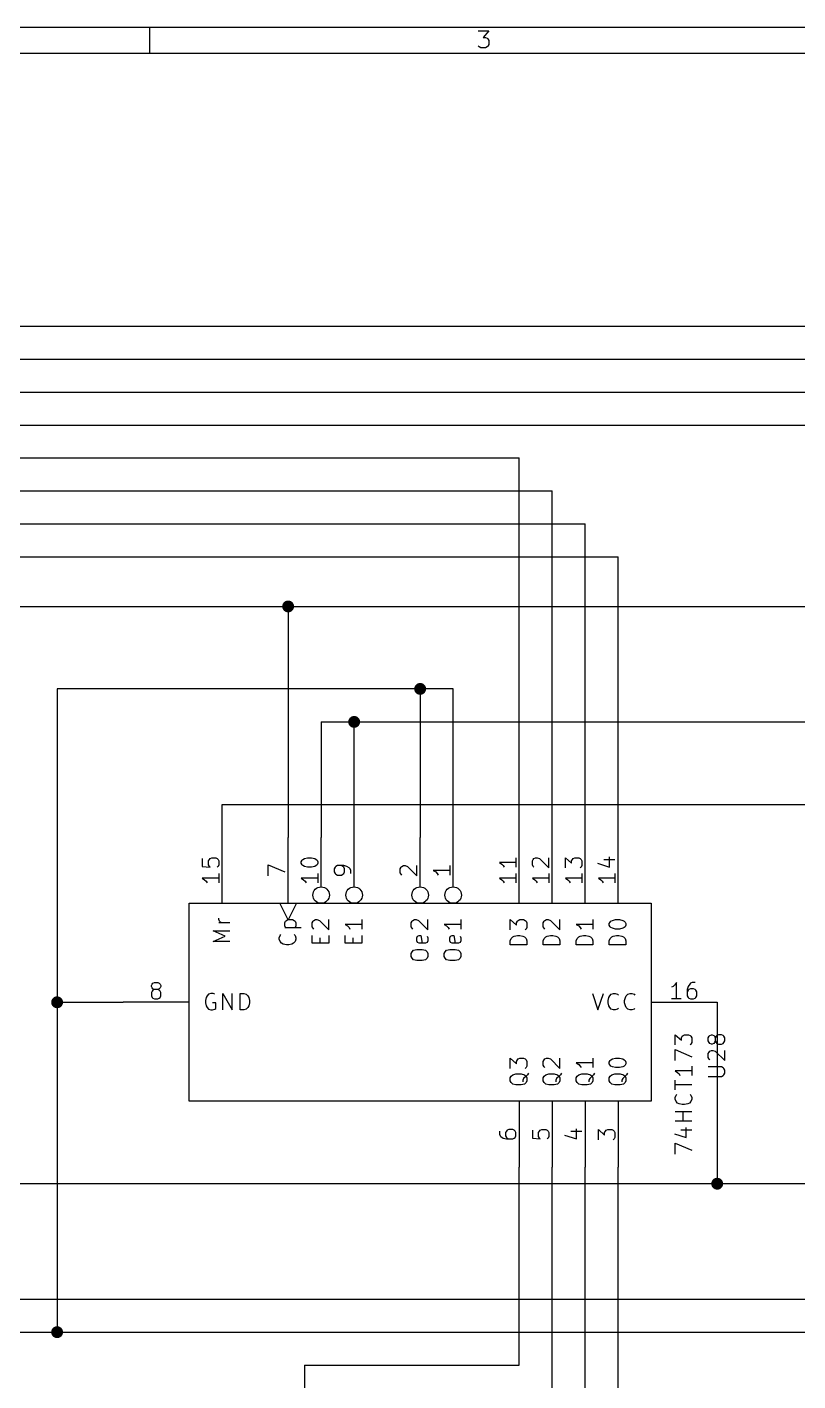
# Model space of a CAD drawing. Extents: x 0.4 to 11.3, y -7.9 to -0.4.
# Drawn here: x 3.959 to 6.295, y -4.498 to -0.394 of the extents above; entities that cross this region are included whole.
import ezdxf

# ---------------------------------------------------------------- set-up
doc = ezdxf.new("R2010")
doc.units = 0
doc.header["$MEASUREMENT"] = 0
for name, color, linetype in [('CYAN2', 4, 'CONTINUOUS'), ('GREEN3', 91, 'CONTINUOUS'), ('LYELLOW', 51, 'CONTINUOUS'), ('RED2', 1, 'CONTINUOUS'), ('RED3', 11, 'CONTINUOUS')]:
    doc.layers.add(name, color=color, linetype=linetype)

msp = doc.modelspace()

# ---------------------------------------------------------------- linework, layer by layer
at = {"layer": 'CYAN2', "linetype": 'CONTINUOUS'}
for p, q in [((4.5398, -3.0995), (4.5398, -3.0948)), ((4.5422, -3.1043), (4.5398, -3.0995)), ((4.5731, -3.109), (4.5398, -3.109)), ((4.5446, -3.1067), (4.5422, -3.1043)), ((4.5493, -3.109), (4.5446, -3.1067)), ((4.7398, -3.109), (4.7422, -3.1043)), ((4.7398, -3.1186), (4.7398, -3.109)), ((4.7422, -3.1233), (4.7398, -3.1186)), ((4.7422, -3.1043), (4.7446, -3.1019)), ((4.7446, -3.1019), (4.7493, -3.0995)), ((4.7493, -3.0995), (4.7636, -3.0995)), ((4.7636, -3.0995), (4.7684, -3.1019)), ((4.7684, -3.1019), (4.7708, -3.1043)), ((4.7708, -3.1043), (4.7731, -3.109)), ((4.7731, -3.1186), (4.7708, -3.1233)), ((4.7731, -3.109), (4.7731, -3.1186)), ((4.8231, -3.109), (4.8255, -3.1043)), ((4.8231, -3.1209), (4.8231, -3.109)), ((4.8255, -3.1043), (4.8279, -3.1019)), ((4.8279, -3.1019), (4.8327, -3.0995)), ((4.8327, -3.0995), (4.8374, -3.0995)), ((4.8374, -3.0995), (4.8446, -3.1019)), ((4.8446, -3.1019), (4.8731, -3.1305)), ((4.8731, -3.1305), (4.8731, -3.0995)), ((4.9731, -3.1138), (4.9231, -3.1138)), ((4.9231, -3.1138), (4.9303, -3.1186)), ((4.9303, -3.1186), (4.935, -3.1233)), ((4.9731, -3.0995), (4.9731, -3.1281)), ((5.1231, -3.109), (5.1255, -3.1043)), ((5.1231, -3.1209), (5.1231, -3.109)), ((5.1255, -3.1043), (5.1279, -3.1019)), ((5.1279, -3.1019), (5.1327, -3.0995)), ((5.1327, -3.0995), (5.1374, -3.0995)), ((5.1374, -3.0995), (5.1446, -3.1019)), ((5.1446, -3.1019), (5.1731, -3.1305)), ((5.1731, -3.1305), (5.1731, -3.0995)), ((5.2731, -3.1138), (5.2231, -3.1138)), ((5.2231, -3.1138), (5.2303, -3.1186)), ((5.2303, -3.1186), (5.235, -3.1233)), ((5.2731, -3.0995), (5.2731, -3.1281)), ((5.4231, -3.1305), (5.4231, -3.0995)), ((5.4231, -3.0995), (5.4422, -3.1162)), ((5.4422, -3.109), (5.4446, -3.1043)), ((5.4422, -3.1162), (5.4422, -3.109)), ((5.4446, -3.1043), (5.4469, -3.1019)), ((5.4469, -3.1019), (5.4517, -3.0995)), ((5.4517, -3.0995), (5.4636, -3.0995)), ((5.4636, -3.0995), (5.4684, -3.1019)), ((5.4684, -3.1019), (5.4708, -3.1043)), ((5.4708, -3.1043), (5.4731, -3.109)), ((5.4731, -3.109), (5.4731, -3.1233)), ((5.5231, -3.109), (5.5255, -3.1043)), ((5.5231, -3.1209), (5.5231, -3.109)), ((5.5255, -3.1043), (5.5279, -3.1019)), ((5.5279, -3.1019), (5.5327, -3.0995)), ((5.5327, -3.0995), (5.5374, -3.0995)), ((5.5374, -3.0995), (5.5446, -3.1019)), ((5.5446, -3.1019), (5.5731, -3.1305)), ((5.5731, -3.1305), (5.5731, -3.0995)), ((5.6731, -3.1138), (5.6231, -3.1138)), ((5.6231, -3.1138), (5.6303, -3.1186)), ((5.6303, -3.1186), (5.635, -3.1233)), ((5.6731, -3.0995), (5.6731, -3.1281)), ((5.7231, -3.1114), (5.7255, -3.1067)), ((5.7231, -3.1162), (5.7231, -3.1114)), ((5.7255, -3.1209), (5.7231, -3.1162)), ((5.7255, -3.1067), (5.7279, -3.1043)), ((5.7279, -3.1043), (5.7327, -3.1019)), ((5.7327, -3.1019), (5.7422, -3.0995)), ((5.7422, -3.0995), (5.7541, -3.0995)), ((5.7541, -3.0995), (5.7636, -3.1019)), ((5.7636, -3.1019), (5.7684, -3.1043)), ((5.7684, -3.1043), (5.7708, -3.1067)), ((5.7708, -3.1067), (5.7731, -3.1114)), ((5.7731, -3.1162), (5.7708, -3.1209)), ((5.7731, -3.1114), (5.7731, -3.1162)), ((4.5588, -3.1495), (4.5231, -3.1329)), ((4.5231, -3.1329), (4.5731, -3.1329)), ((4.5231, -3.1662), (4.5588, -3.1495)), ((4.7231, -3.1543), (4.7255, -3.1471)), ((4.7231, -3.159), (4.7231, -3.1543)), ((4.7255, -3.1662), (4.7231, -3.159)), ((4.7255, -3.1471), (4.7279, -3.1448)), ((4.7398, -3.1233), (4.7898, -3.1233)), ((4.7684, -3.1448), (4.7708, -3.1471)), ((4.7708, -3.1471), (4.7731, -3.1543)), ((4.7731, -3.159), (4.7708, -3.1662)), ((4.7731, -3.1543), (4.7731, -3.159)), ((4.8255, -3.1257), (4.8231, -3.1209)), ((4.8231, -3.1709), (4.8231, -3.1471)), ((4.8279, -3.1281), (4.8255, -3.1257)), ((4.8469, -3.1709), (4.8469, -3.1543)), ((4.8731, -3.1471), (4.8731, -3.1709)), ((4.9231, -3.1709), (4.9231, -3.1471)), ((4.935, -3.1233), (4.9374, -3.1281)), ((4.9469, -3.1709), (4.9469, -3.1543)), ((4.9731, -3.1471), (4.9731, -3.1709)), ((5.1255, -3.1257), (5.1231, -3.1209)), ((5.1279, -3.1281), (5.1255, -3.1257)), ((5.1398, -3.1543), (5.1422, -3.1495)), ((5.1398, -3.1638), (5.1398, -3.1543)), ((5.1422, -3.1495), (5.1469, -3.1471)), ((5.1469, -3.1471), (5.1517, -3.1471)), ((5.1517, -3.1471), (5.1565, -3.1709)), ((5.1708, -3.1495), (5.1731, -3.1543)), ((5.1731, -3.1543), (5.1731, -3.1638)), ((5.235, -3.1233), (5.2374, -3.1281)), ((5.2398, -3.1543), (5.2422, -3.1495)), ((5.2398, -3.1638), (5.2398, -3.1543)), ((5.2422, -3.1495), (5.2469, -3.1471)), ((5.2469, -3.1471), (5.2517, -3.1471)), ((5.2517, -3.1471), (5.2565, -3.1709)), ((5.2708, -3.1495), (5.2731, -3.1543)), ((5.2731, -3.1543), (5.2731, -3.1638)), ((5.4231, -3.1638), (5.4255, -3.1567)), ((5.4255, -3.1567), (5.4303, -3.1519)), ((5.4303, -3.1519), (5.435, -3.1495)), ((5.435, -3.1495), (5.4446, -3.1471)), ((5.4446, -3.1471), (5.4517, -3.1471)), ((5.4517, -3.1471), (5.4612, -3.1495)), ((5.4612, -3.1495), (5.466, -3.1519)), ((5.466, -3.1519), (5.4708, -3.1567)), ((5.4708, -3.1281), (5.4684, -3.1305)), ((5.4731, -3.1233), (5.4708, -3.1281)), ((5.4708, -3.1567), (5.4731, -3.1638)), ((5.5255, -3.1257), (5.5231, -3.1209)), ((5.5231, -3.1638), (5.5255, -3.1567)), ((5.5279, -3.1281), (5.5255, -3.1257)), ((5.5255, -3.1567), (5.5303, -3.1519)), ((5.5303, -3.1519), (5.535, -3.1495)), ((5.535, -3.1495), (5.5446, -3.1471)), ((5.5446, -3.1471), (5.5517, -3.1471)), ((5.5517, -3.1471), (5.5612, -3.1495)), ((5.5612, -3.1495), (5.566, -3.1519)), ((5.566, -3.1519), (5.5708, -3.1567)), ((5.5708, -3.1567), (5.5731, -3.1638)), ((5.6231, -3.1638), (5.6255, -3.1567)), ((5.6255, -3.1567), (5.6303, -3.1519)), ((5.6303, -3.1519), (5.635, -3.1495)), ((5.635, -3.1233), (5.6374, -3.1281)), ((5.635, -3.1495), (5.6446, -3.1471)), ((5.6446, -3.1471), (5.6517, -3.1471)), ((5.6517, -3.1471), (5.6612, -3.1495)), ((5.6612, -3.1495), (5.666, -3.1519)), ((5.666, -3.1519), (5.6708, -3.1567)), ((5.6708, -3.1567), (5.6731, -3.1638)), ((5.7231, -3.1638), (5.7255, -3.1567)), ((5.7279, -3.1233), (5.7255, -3.1209)), ((5.7255, -3.1567), (5.7303, -3.1519)), ((5.7327, -3.1257), (5.7279, -3.1233)), ((5.7303, -3.1519), (5.735, -3.1495)), ((5.7422, -3.1281), (5.7327, -3.1257)), ((5.735, -3.1495), (5.7446, -3.1471)), ((5.7541, -3.1281), (5.7422, -3.1281)), ((5.7446, -3.1471), (5.7517, -3.1471)), ((5.7517, -3.1471), (5.7612, -3.1495)), ((5.7636, -3.1257), (5.7541, -3.1281)), ((5.7612, -3.1495), (5.766, -3.1519)), ((5.7684, -3.1233), (5.7636, -3.1257)), ((5.766, -3.1519), (5.7708, -3.1567)), ((5.7708, -3.1209), (5.7684, -3.1233)), ((5.7708, -3.1567), (5.7731, -3.1638)), ((4.5731, -3.1662), (4.5231, -3.1662)), ((4.7303, -3.1709), (4.7255, -3.1662)), ((4.735, -3.1733), (4.7303, -3.1709)), ((4.7446, -3.1757), (4.735, -3.1733)), ((4.7517, -3.1757), (4.7446, -3.1757)), ((4.7612, -3.1733), (4.7517, -3.1757)), ((4.766, -3.1709), (4.7612, -3.1733)), ((4.7708, -3.1662), (4.766, -3.1709)), ((4.8731, -3.1709), (4.8231, -3.1709)), ((4.9731, -3.1709), (4.9231, -3.1709)), ((5.1231, -3.2019), (5.1255, -3.1971)), ((5.1255, -3.1971), (5.1303, -3.1924)), ((5.1303, -3.1924), (5.1398, -3.19)), ((5.1422, -3.1686), (5.1398, -3.1638)), ((5.1398, -3.19), (5.1565, -3.19)), ((5.1469, -3.1709), (5.1422, -3.1686)), ((5.166, -3.1709), (5.1469, -3.1709)), ((5.1565, -3.19), (5.166, -3.1924)), ((5.1708, -3.1686), (5.166, -3.1709)), ((5.166, -3.1924), (5.1708, -3.1971)), ((5.1731, -3.1638), (5.1708, -3.1686)), ((5.1708, -3.1971), (5.1731, -3.2019)), ((5.2231, -3.2019), (5.2255, -3.1971)), ((5.2255, -3.1971), (5.2303, -3.1924)), ((5.2303, -3.1924), (5.2398, -3.19)), ((5.2422, -3.1686), (5.2398, -3.1638)), ((5.2398, -3.19), (5.2565, -3.19)), ((5.2469, -3.1709), (5.2422, -3.1686)), ((5.266, -3.1709), (5.2469, -3.1709)), ((5.2565, -3.19), (5.266, -3.1924)), ((5.2708, -3.1686), (5.266, -3.1709)), ((5.266, -3.1924), (5.2708, -3.1971)), ((5.2731, -3.1638), (5.2708, -3.1686)), ((5.2708, -3.1971), (5.2731, -3.2019)), ((5.4231, -3.1757), (5.4231, -3.1638)), ((5.4731, -3.1757), (5.4231, -3.1757)), ((5.4731, -3.1638), (5.4731, -3.1757)), ((5.5231, -3.1757), (5.5231, -3.1638)), ((5.5731, -3.1757), (5.5231, -3.1757)), ((5.5731, -3.1638), (5.5731, -3.1757)), ((5.6231, -3.1757), (5.6231, -3.1638)), ((5.6731, -3.1757), (5.6231, -3.1757)), ((5.6731, -3.1638), (5.6731, -3.1757)), ((5.7231, -3.1757), (5.7231, -3.1638)), ((5.7731, -3.1757), (5.7231, -3.1757)), ((5.7731, -3.1638), (5.7731, -3.1757)), ((5.1231, -3.2114), (5.1231, -3.2019)), ((5.1255, -3.2162), (5.1231, -3.2114)), ((5.1303, -3.221), (5.1255, -3.2162)), ((5.1398, -3.2233), (5.1303, -3.221)), ((5.1565, -3.2233), (5.1398, -3.2233)), ((5.166, -3.221), (5.1565, -3.2233)), ((5.1708, -3.2162), (5.166, -3.221)), ((5.1731, -3.2114), (5.1708, -3.2162)), ((5.1731, -3.2019), (5.1731, -3.2114)), ((5.2231, -3.2114), (5.2231, -3.2019)), ((5.2255, -3.2162), (5.2231, -3.2114)), ((5.2303, -3.221), (5.2255, -3.2162)), ((5.2398, -3.2233), (5.2303, -3.221)), ((5.2565, -3.2233), (5.2398, -3.2233)), ((5.266, -3.221), (5.2565, -3.2233)), ((5.2708, -3.2162), (5.266, -3.221)), ((5.2731, -3.2114), (5.2708, -3.2162)), ((5.2731, -3.2019), (5.2731, -3.2114)), ((4.5162, -3.3231), (4.509, -3.3255)), ((4.5233, -3.3231), (4.5162, -3.3231)), ((4.5281, -3.3255), (4.5233, -3.3231)), ((4.5519, -3.3731), (4.5519, -3.3231)), ((4.5519, -3.3231), (4.5805, -3.3731)), ((4.5805, -3.3731), (4.5805, -3.3231)), ((4.6043, -3.3731), (4.6043, -3.3231)), ((4.6043, -3.3231), (4.6162, -3.3231)), ((4.6162, -3.3231), (4.6233, -3.3255)), ((5.6719, -3.3231), (5.6886, -3.3731)), ((5.6886, -3.3731), (5.7052, -3.3231)), ((5.729, -3.3255), (5.7362, -3.3231)), ((5.7362, -3.3231), (5.7409, -3.3231)), ((5.7409, -3.3231), (5.7481, -3.3255)), ((5.779, -3.3255), (5.7862, -3.3231)), ((5.7862, -3.3231), (5.7909, -3.3231)), ((5.7909, -3.3231), (5.7981, -3.3255)), ((4.5019, -3.335), (4.4995, -3.3446)), ((4.4995, -3.3446), (4.4995, -3.3517)), ((4.4995, -3.3517), (4.5019, -3.3612)), ((4.5043, -3.3303), (4.5019, -3.335)), ((4.5019, -3.3612), (4.5043, -3.366)), ((4.509, -3.3255), (4.5043, -3.3303)), ((4.5305, -3.3517), (4.5209, -3.3517)), ((4.5305, -3.3684), (4.5305, -3.3517)), ((4.6233, -3.3255), (4.6281, -3.3303)), ((4.6281, -3.3303), (4.6305, -3.335)), ((4.6305, -3.3612), (4.6281, -3.366)), ((4.6305, -3.335), (4.6329, -3.3446)), ((4.6329, -3.3517), (4.6305, -3.3612)), ((4.6329, -3.3446), (4.6329, -3.3517)), ((5.7195, -3.3446), (5.7219, -3.335)), ((5.7195, -3.3517), (5.7195, -3.3446)), ((5.7219, -3.3612), (5.7195, -3.3517)), ((5.7219, -3.335), (5.7243, -3.3303)), ((5.7243, -3.366), (5.7219, -3.3612)), ((5.7243, -3.3303), (5.729, -3.3255)), ((5.7481, -3.3255), (5.7505, -3.3279)), ((5.7695, -3.3446), (5.7719, -3.335)), ((5.7695, -3.3517), (5.7695, -3.3446)), ((5.7719, -3.3612), (5.7695, -3.3517)), ((5.7719, -3.335), (5.7743, -3.3303)), ((5.7743, -3.366), (5.7719, -3.3612)), ((5.7743, -3.3303), (5.779, -3.3255)), ((5.7981, -3.3255), (5.8005, -3.3279)), ((4.5043, -3.366), (4.509, -3.3708)), ((4.509, -3.3708), (4.5162, -3.3731)), ((4.5162, -3.3731), (4.5209, -3.3731)), ((4.5209, -3.3731), (4.5281, -3.3708)), ((4.5281, -3.3708), (4.5305, -3.3684)), ((4.6162, -3.3731), (4.6043, -3.3731)), ((4.6233, -3.3708), (4.6162, -3.3731)), ((4.6281, -3.366), (4.6233, -3.3708)), ((5.729, -3.3708), (5.7243, -3.366)), ((5.7362, -3.3731), (5.729, -3.3708)), ((5.7409, -3.3731), (5.7362, -3.3731)), ((5.7481, -3.3708), (5.7409, -3.3731)), ((5.7505, -3.3684), (5.7481, -3.3708)), ((5.779, -3.3708), (5.7743, -3.366)), ((5.7862, -3.3731), (5.779, -3.3708)), ((5.7909, -3.3731), (5.7862, -3.3731)), ((5.7981, -3.3708), (5.7909, -3.3731)), ((5.8005, -3.3684), (5.7981, -3.3708)), ((5.9228, -3.4792), (5.9228, -3.4483)), ((5.9228, -3.4483), (5.9418, -3.4649)), ((5.9418, -3.4578), (5.9442, -3.453)), ((5.9418, -3.4649), (5.9418, -3.4578)), ((5.9442, -3.453), (5.9466, -3.4507)), ((5.9466, -3.4507), (5.9514, -3.4483)), ((5.9514, -3.4483), (5.9633, -3.4483)), ((5.9633, -3.4483), (5.968, -3.4507)), ((5.968, -3.4507), (5.9704, -3.453)), ((5.9704, -3.4769), (5.968, -3.4792)), ((5.9704, -3.453), (5.9728, -3.4578)), ((5.9728, -3.4721), (5.9704, -3.4769)), ((5.9728, -3.4578), (5.9728, -3.4721)), ((6.0228, -3.4578), (6.0252, -3.453)), ((6.0228, -3.4673), (6.0228, -3.4578)), ((6.0252, -3.4721), (6.0228, -3.4673)), ((6.0252, -3.453), (6.0276, -3.4507)), ((6.0276, -3.4745), (6.0252, -3.4721)), ((6.0276, -3.4507), (6.0323, -3.4483)), ((6.0323, -3.4768), (6.0276, -3.4745)), ((6.0323, -3.4483), (6.0347, -3.4483)), ((6.0347, -3.4768), (6.0323, -3.4768)), ((6.0347, -3.4483), (6.0395, -3.4507)), ((6.0395, -3.4745), (6.0347, -3.4768)), ((6.0395, -3.4507), (6.0418, -3.453)), ((6.0418, -3.4721), (6.0395, -3.4745)), ((6.0418, -3.453), (6.0442, -3.4578)), ((6.0442, -3.4673), (6.0418, -3.4721)), ((6.0466, -3.453), (6.0442, -3.4578)), ((6.0442, -3.4578), (6.0442, -3.4673)), ((6.0442, -3.4673), (6.0466, -3.4721)), ((6.049, -3.4507), (6.0466, -3.453)), ((6.0466, -3.4721), (6.049, -3.4745)), ((6.0538, -3.4483), (6.049, -3.4507)), ((6.049, -3.4745), (6.0538, -3.4768)), ((6.0633, -3.4483), (6.0538, -3.4483)), ((6.0538, -3.4768), (6.0633, -3.4768)), ((6.068, -3.4507), (6.0633, -3.4483)), ((6.0633, -3.4768), (6.068, -3.4745)), ((6.0704, -3.453), (6.068, -3.4507)), ((6.068, -3.4745), (6.0704, -3.4721)), ((6.0728, -3.4578), (6.0704, -3.453)), ((6.0704, -3.4721), (6.0728, -3.4673)), ((6.0728, -3.4673), (6.0728, -3.4578)), ((5.4231, -3.5505), (5.4231, -3.5195)), ((5.4231, -3.5195), (5.4422, -3.5362)), ((5.4422, -3.529), (5.4446, -3.5243)), ((5.4422, -3.5362), (5.4422, -3.529)), ((5.4446, -3.5243), (5.4469, -3.5219)), ((5.4469, -3.5219), (5.4517, -3.5195)), ((5.4517, -3.5195), (5.4636, -3.5195)), ((5.4636, -3.5195), (5.4684, -3.5219)), ((5.4684, -3.5219), (5.4708, -3.5243)), ((5.4708, -3.5243), (5.4731, -3.529)), ((5.4731, -3.529), (5.4731, -3.5433)), ((5.5231, -3.529), (5.5255, -3.5243)), ((5.5231, -3.5409), (5.5231, -3.529)), ((5.5255, -3.5243), (5.5279, -3.5219)), ((5.5279, -3.5219), (5.5327, -3.5195)), ((5.5327, -3.5195), (5.5374, -3.5195)), ((5.5374, -3.5195), (5.5446, -3.5219)), ((5.5446, -3.5219), (5.5731, -3.5505)), ((5.5731, -3.5505), (5.5731, -3.5195)), ((5.6731, -3.5195), (5.6731, -3.5481)), ((5.7231, -3.5314), (5.7255, -3.5267)), ((5.7255, -3.5267), (5.7279, -3.5243)), ((5.7279, -3.5243), (5.7327, -3.5219)), ((5.7327, -3.5219), (5.7422, -3.5195)), ((5.7422, -3.5195), (5.7541, -3.5195)), ((5.7541, -3.5195), (5.7636, -3.5219)), ((5.7636, -3.5219), (5.7684, -3.5243)), ((5.7684, -3.5243), (5.7708, -3.5267)), ((5.7708, -3.5267), (5.7731, -3.5314)), ((5.9228, -3.5269), (5.9228, -3.4935)), ((5.9228, -3.4935), (5.9728, -3.5149)), ((6.0228, -3.5054), (6.0252, -3.5007)), ((6.0228, -3.5173), (6.0228, -3.5054)), ((6.0252, -3.5221), (6.0228, -3.5173)), ((6.0252, -3.5007), (6.0276, -3.4983)), ((6.0276, -3.5245), (6.0252, -3.5221)), ((6.0276, -3.4983), (6.0323, -3.4959)), ((6.0323, -3.4959), (6.0371, -3.4959)), ((6.0371, -3.4959), (6.0442, -3.4983)), ((6.0442, -3.4983), (6.0728, -3.5268)), ((6.0728, -3.5268), (6.0728, -3.4959)), ((5.4255, -3.5743), (5.4303, -3.5695)), ((5.4303, -3.5695), (5.4398, -3.5671)), ((5.4398, -3.5671), (5.4565, -3.5671)), ((5.4565, -3.5671), (5.466, -3.5695)), ((5.466, -3.5695), (5.4708, -3.5743)), ((5.4708, -3.5481), (5.4684, -3.5505)), ((5.4731, -3.5433), (5.4708, -3.5481)), ((5.4755, -3.5695), (5.4708, -3.5743)), ((5.4779, -3.5648), (5.4755, -3.5695)), ((5.5255, -3.5457), (5.5231, -3.5409)), ((5.5279, -3.5481), (5.5255, -3.5457)), ((5.5255, -3.5743), (5.5303, -3.5695)), ((5.5303, -3.5695), (5.5398, -3.5671)), ((5.5398, -3.5671), (5.5565, -3.5671)), ((5.5565, -3.5671), (5.566, -3.5695)), ((5.566, -3.5695), (5.5708, -3.5743)), ((5.5755, -3.5695), (5.5708, -3.5743)), ((5.5779, -3.5648), (5.5755, -3.5695)), ((5.6731, -3.5338), (5.6231, -3.5338)), ((5.6231, -3.5338), (5.6303, -3.5386)), ((5.6255, -3.5743), (5.6303, -3.5695)), ((5.6303, -3.5386), (5.635, -3.5433)), ((5.6303, -3.5695), (5.6398, -3.5671)), ((5.635, -3.5433), (5.6374, -3.5481)), ((5.6398, -3.5671), (5.6565, -3.5671)), ((5.6565, -3.5671), (5.666, -3.5695)), ((5.666, -3.5695), (5.6708, -3.5743)), ((5.6755, -3.5695), (5.6708, -3.5743)), ((5.6779, -3.5648), (5.6755, -3.5695)), ((5.7231, -3.5362), (5.7231, -3.5314)), ((5.7255, -3.5409), (5.7231, -3.5362)), ((5.7279, -3.5433), (5.7255, -3.5409)), ((5.7255, -3.5743), (5.7303, -3.5695)), ((5.7327, -3.5457), (5.7279, -3.5433)), ((5.7303, -3.5695), (5.7398, -3.5671)), ((5.7422, -3.5481), (5.7327, -3.5457)), ((5.7398, -3.5671), (5.7565, -3.5671)), ((5.7541, -3.5481), (5.7422, -3.5481)), ((5.7636, -3.5457), (5.7541, -3.5481)), ((5.7565, -3.5671), (5.766, -3.5695)), ((5.7684, -3.5433), (5.7636, -3.5457)), ((5.766, -3.5695), (5.7708, -3.5743)), ((5.7708, -3.5409), (5.7684, -3.5433)), ((5.7731, -3.5362), (5.7708, -3.5409)), ((5.7755, -3.5695), (5.7708, -3.5743)), ((5.7731, -3.5314), (5.7731, -3.5362)), ((5.7779, -3.5648), (5.7755, -3.5695)), ((5.9728, -3.5578), (5.9228, -3.5578)), ((5.9228, -3.5578), (5.9299, -3.5626)), ((5.9299, -3.5626), (5.9347, -3.5673)), ((5.9347, -3.5673), (5.9371, -3.5721)), ((5.9728, -3.5435), (5.9728, -3.5721)), ((6.0633, -3.5459), (6.0228, -3.5459)), ((6.068, -3.5483), (6.0633, -3.5459)), ((6.0704, -3.5507), (6.068, -3.5483)), ((6.068, -3.5721), (6.0704, -3.5697)), ((6.0728, -3.5554), (6.0704, -3.5507)), ((6.0704, -3.5697), (6.0728, -3.5649)), ((6.0728, -3.5649), (6.0728, -3.5554)), ((5.4231, -3.579), (5.4255, -3.5743)), ((5.4231, -3.5886), (5.4231, -3.579)), ((5.4255, -3.5933), (5.4231, -3.5886)), ((5.4303, -3.5981), (5.4255, -3.5933)), ((5.4398, -3.6005), (5.4303, -3.5981)), ((5.4565, -3.6005), (5.4398, -3.6005)), ((5.466, -3.5981), (5.4565, -3.6005)), ((5.4636, -3.5814), (5.4612, -3.5862)), ((5.4612, -3.5862), (5.4612, -3.5909)), ((5.4708, -3.5743), (5.4636, -3.5814)), ((5.4708, -3.5933), (5.466, -3.5981)), ((5.4708, -3.5743), (5.4731, -3.579)), ((5.4731, -3.5886), (5.4708, -3.5933)), ((5.4731, -3.579), (5.4731, -3.5886)), ((5.5231, -3.579), (5.5255, -3.5743)), ((5.5231, -3.5886), (5.5231, -3.579)), ((5.5255, -3.5933), (5.5231, -3.5886)), ((5.5303, -3.5981), (5.5255, -3.5933)), ((5.5398, -3.6005), (5.5303, -3.5981)), ((5.5565, -3.6005), (5.5398, -3.6005)), ((5.566, -3.5981), (5.5565, -3.6005)), ((5.5636, -3.5814), (5.5612, -3.5862)), ((5.5612, -3.5862), (5.5612, -3.5909)), ((5.5708, -3.5743), (5.5636, -3.5814)), ((5.5708, -3.5933), (5.566, -3.5981)), ((5.5708, -3.5743), (5.5731, -3.579)), ((5.5731, -3.5886), (5.5708, -3.5933)), ((5.5731, -3.579), (5.5731, -3.5886)), ((5.6231, -3.579), (5.6255, -3.5743)), ((5.6231, -3.5886), (5.6231, -3.579)), ((5.6255, -3.5933), (5.6231, -3.5886)), ((5.6303, -3.5981), (5.6255, -3.5933)), ((5.6398, -3.6005), (5.6303, -3.5981)), ((5.6565, -3.6005), (5.6398, -3.6005)), ((5.666, -3.5981), (5.6565, -3.6005)), ((5.6636, -3.5814), (5.6612, -3.5862)), ((5.6612, -3.5862), (5.6612, -3.5909)), ((5.6708, -3.5743), (5.6636, -3.5814)), ((5.6708, -3.5933), (5.666, -3.5981)), ((5.6708, -3.5743), (5.6731, -3.579)), ((5.6731, -3.5886), (5.6708, -3.5933)), ((5.6731, -3.579), (5.6731, -3.5886)), ((5.7231, -3.579), (5.7255, -3.5743)), ((5.7231, -3.5886), (5.7231, -3.579)), ((5.7255, -3.5933), (5.7231, -3.5886)), ((5.7303, -3.5981), (5.7255, -3.5933)), ((5.7398, -3.6005), (5.7303, -3.5981)), ((5.7565, -3.6005), (5.7398, -3.6005)), ((5.766, -3.5981), (5.7565, -3.6005)), ((5.7636, -3.5814), (5.7612, -3.5862)), ((5.7612, -3.5862), (5.7612, -3.5909)), ((5.7708, -3.5743), (5.7636, -3.5814)), ((5.7708, -3.5933), (5.766, -3.5981)), ((5.7708, -3.5743), (5.7731, -3.579)), ((5.7731, -3.5886), (5.7708, -3.5933)), ((5.7731, -3.579), (5.7731, -3.5886)), ((5.9228, -3.6149), (5.9228, -3.5864)), ((5.9728, -3.6007), (5.9228, -3.6007)), ((6.0228, -3.5745), (6.0633, -3.5745)), ((6.0633, -3.5745), (6.068, -3.5721)), ((5.9228, -3.6388), (5.9252, -3.6316)), ((5.9228, -3.6435), (5.9228, -3.6388)), ((5.9252, -3.6507), (5.9228, -3.6435)), ((5.9252, -3.6316), (5.9276, -3.6292)), ((5.9299, -3.6554), (5.9252, -3.6507)), ((5.9704, -3.6507), (5.9657, -3.6554)), ((5.968, -3.6292), (5.9704, -3.6316)), ((5.9704, -3.6316), (5.9728, -3.6388)), ((5.9728, -3.6435), (5.9704, -3.6507)), ((5.9728, -3.6388), (5.9728, -3.6435)), ((5.9728, -3.6816), (5.9228, -3.6816)), ((5.9347, -3.6578), (5.9299, -3.6554)), ((5.9442, -3.6602), (5.9347, -3.6578)), ((5.9514, -3.6602), (5.9442, -3.6602)), ((5.9466, -3.7102), (5.9466, -3.6816)), ((5.9609, -3.6578), (5.9514, -3.6602)), ((5.9657, -3.6554), (5.9609, -3.6578)), ((5.9728, -3.7102), (5.9228, -3.7102)), ((5.9561, -3.7602), (5.9561, -3.7292)), ((5.9204, -3.7483), (5.9561, -3.7602)), ((5.9395, -3.7364), (5.9728, -3.7364)), ((5.9228, -3.8102), (5.9228, -3.7769)), ((5.9228, -3.7769), (5.9728, -3.7983))]:
    msp.add_line(p, q, dxfattribs=at)
at = {"layer": 'GREEN3', "linetype": 'CONTINUOUS'}
for p, q in [((2.3, -1.3), (7.85, -1.3)), ((2.4, -1.4), (7.95, -1.4)), ((2.5, -1.5), (8.05, -1.5)), ((2.6, -1.6), (8.15, -1.6)), ((2.7, -1.7), (5.45, -1.7)), ((5.45, -2.85), (5.45, -1.7)), ((2.8, -1.8), (5.55, -1.8)), ((5.55, -2.85), (5.55, -1.8)), ((2.9, -1.9), (5.65, -1.9)), ((5.65, -2.85), (5.65, -1.9)), ((3, -2), (5.75, -2)), ((5.75, -2.85), (5.75, -2)), ((1.95, -2.15), (4.75, -2.15)), ((4.75, -2.15), (4.75, -2.85)), ((4.75, -2.15), (7.15, -2.15)), ((4.05, -2.4), (4.05, -3.35)), ((5.15, -2.4), (4.05, -2.4)), ((5.25, -2.4), (5.15, -2.4)), ((5.15, -2.4), (5.15, -2.85)), ((5.25, -2.85), (5.25, -2.4)), ((4.85, -2.5), (4.95, -2.5)), ((4.85, -2.5), (4.85, -2.85)), ((4.95, -2.5), (7.25, -2.5)), ((4.95, -2.85), (4.95, -2.5)), ((4.55, -2.85), (4.55, -2.75)), ((4.55, -2.75), (6.95, -2.75)), ((4.05, -3.35), (4.25, -3.35)), ((4.05, -3.35), (4.05, -4.35)), ((6.05, -3.35), (6.05, -3.9)), ((5.45, -4.45), (5.45, -3.85)), ((5.55, -4.55), (5.55, -3.85)), ((5.65, -4.65), (5.65, -3.85)), ((5.75, -4.75), (5.75, -3.85)), ((6.05, -3.9), (2.5, -3.9)), ((8.45, -3.9), (6.05, -3.9)), ((2.6, -4.25), (9.15, -4.25)), ((3.7, -4.35), (4.05, -4.35)), ((4.05, -4.35), (6.4, -4.35)), ((4.8, -4.45), (4.8, -5.75)), ((4.8, -4.45), (5.45, -4.45))]:
    msp.add_line(p, q, dxfattribs=at)
at = {"layer": 'GREEN3', "const_width": 0.018}
for points in [[(4.741, -2.15, 1), (4.759, -2.15, 1)], [(5.141, -2.4, 1), (5.159, -2.4, 1)], [(4.941, -2.5, 1), (4.959, -2.5, 1)], [(4.041, -3.35, 1), (4.059, -3.35, 1)], [(6.041, -3.9, 1), (6.059, -3.9, 1)], [(4.041, -4.35, 1), (4.059, -4.35, 1)]]:
    msp.add_lwpolyline(points, format="xyb", close=True, dxfattribs=at)
at = {"layer": 'LYELLOW', "linetype": 'CONTINUOUS'}
for p, q in [((4.45, -3.65), (4.45, -3.05)), ((4.45, -3.05), (5.85, -3.05)), ((5.85, -3.05), (5.85, -3.65)), ((5.85, -3.65), (4.45, -3.65))]:
    msp.add_line(p, q, dxfattribs=at)
at = {"layer": 'RED2', "linetype": 'CONTINUOUS'}
for p, q in [((0.3937, -0.3937), (11.2993, -0.3937)), ((4.3307, -0.4724), (4.3307, -0.3937)), ((5.3262, -0.4053), (5.3578, -0.4053)), ((5.3578, -0.4053), (5.3408, -0.4248)), ((5.3408, -0.4248), (5.3481, -0.4248)), ((5.3481, -0.4248), (5.353, -0.4272)), ((5.353, -0.4272), (5.3554, -0.4296)), ((5.3554, -0.4296), (5.3578, -0.4345)), ((5.3578, -0.4467), (5.3554, -0.4516)), ((5.3578, -0.4345), (5.3578, -0.4467)), ((0.4724, -0.4724), (11.2206, -0.4724)), ((5.3286, -0.454), (5.3262, -0.4516)), ((5.3335, -0.4564), (5.3286, -0.454)), ((5.3481, -0.4564), (5.3335, -0.4564)), ((5.353, -0.454), (5.3481, -0.4564)), ((5.3554, -0.4516), (5.353, -0.454)), ((4.55, -3.05), (4.55, -2.85)), ((4.75, -3.05), (4.75, -2.85)), ((4.85, -3), (4.85, -2.85)), ((4.95, -3), (4.95, -2.85)), ((5.15, -3), (5.15, -2.85)), ((5.25, -3), (5.25, -2.85)), ((5.45, -3.05), (5.45, -2.85)), ((5.55, -3.05), (5.55, -2.85)), ((5.65, -3.05), (5.65, -2.85)), ((5.75, -3.05), (5.75, -2.85)), ((4.45, -3.65), (4.45, -3.05)), ((4.45, -3.05), (5.85, -3.05)), ((4.75, -3.1), (4.725, -3.05)), ((4.775, -3.05), (4.75, -3.1)), ((5.85, -3.05), (5.85, -3.65)), ((4.45, -3.35), (4.25, -3.35)), ((5.85, -3.35), (6.05, -3.35)), ((5.85, -3.65), (4.45, -3.65)), ((5.45, -3.65), (5.45, -3.85)), ((5.55, -3.65), (5.55, -3.85)), ((5.65, -3.65), (5.65, -3.85)), ((5.75, -3.65), (5.75, -3.85))]:
    msp.add_line(p, q, dxfattribs=at)
at = {"layer": 'RED2'}
for centre in [(4.85, -3.025), (4.95, -3.025), (5.15, -3.025), (5.25, -3.025)]:
    msp.add_circle(centre, 0.025, dxfattribs=at)
at = {"layer": 'RED3', "linetype": 'CONTINUOUS'}
for p, q in [((4.5137, -2.9143), (4.5184, -2.9119)), ((4.5184, -2.9119), (4.5304, -2.9119)), ((4.5304, -2.9119), (4.5351, -2.9143)), ((4.7994, -2.9143), (4.8089, -2.9119)), ((4.8089, -2.9119), (4.8208, -2.9119)), ((4.8208, -2.9119), (4.8304, -2.9143)), ((5.4399, -2.9119), (5.4399, -2.9405)), ((5.4946, -2.9143), (5.4994, -2.9119)), ((5.4994, -2.9119), (5.5042, -2.9119)), ((5.5042, -2.9119), (5.5113, -2.9143)), ((5.5399, -2.9429), (5.5399, -2.9119)), ((5.5899, -2.9429), (5.5899, -2.9119)), ((5.5899, -2.9119), (5.6089, -2.9286)), ((5.6137, -2.9143), (5.6184, -2.9119)), ((5.6184, -2.9119), (5.6304, -2.9119)), ((5.6304, -2.9119), (5.6351, -2.9143)), ((5.7232, -2.9405), (5.7232, -2.9095)), ((4.4899, -2.9143), (4.4899, -2.9381)), ((4.4899, -2.9381), (4.5137, -2.9405)), ((4.5089, -2.9214), (4.5113, -2.9167)), ((4.5089, -2.9333), (4.5089, -2.9214)), ((4.5113, -2.9381), (4.5089, -2.9333)), ((4.5113, -2.9167), (4.5137, -2.9143)), ((4.5137, -2.9405), (4.5113, -2.9381)), ((4.5351, -2.9143), (4.5375, -2.9167)), ((4.5375, -2.9381), (4.5351, -2.9405)), ((4.5375, -2.9167), (4.5399, -2.9214)), ((4.5399, -2.9333), (4.5375, -2.9381)), ((4.5399, -2.9214), (4.5399, -2.9333)), ((4.6899, -2.9667), (4.6899, -2.9333)), ((4.6899, -2.9333), (4.7399, -2.9548)), ((4.7899, -2.9238), (4.7923, -2.919)), ((4.7899, -2.9286), (4.7899, -2.9238)), ((4.7923, -2.9333), (4.7899, -2.9286)), ((4.7923, -2.919), (4.7946, -2.9167)), ((4.7946, -2.9357), (4.7923, -2.9333)), ((4.7946, -2.9167), (4.7994, -2.9143)), ((4.7994, -2.9381), (4.7946, -2.9357)), ((4.8089, -2.9405), (4.7994, -2.9381)), ((4.8208, -2.9405), (4.8089, -2.9405)), ((4.8304, -2.9381), (4.8208, -2.9405)), ((4.8304, -2.9143), (4.8351, -2.9167)), ((4.8351, -2.9357), (4.8304, -2.9381)), ((4.8351, -2.9167), (4.8375, -2.919)), ((4.8375, -2.9333), (4.8351, -2.9357)), ((4.8375, -2.919), (4.8399, -2.9238)), ((4.8399, -2.9286), (4.8375, -2.9333)), ((4.8399, -2.9238), (4.8399, -2.9286)), ((4.8923, -2.9405), (4.8899, -2.9452)), ((4.8899, -2.9452), (4.8899, -2.9548)), ((4.8899, -2.9548), (4.8923, -2.9595)), ((4.8946, -2.9381), (4.8923, -2.9405)), ((4.8994, -2.9357), (4.8946, -2.9381)), ((4.9184, -2.9357), (4.8994, -2.9357)), ((4.9161, -2.9381), (4.9113, -2.9357)), ((4.9184, -2.9405), (4.9161, -2.9381)), ((4.928, -2.9381), (4.9184, -2.9357)), ((4.9208, -2.9452), (4.9184, -2.9405)), ((4.9184, -2.9595), (4.9208, -2.9548)), ((4.9208, -2.9548), (4.9208, -2.9452)), ((4.9351, -2.9429), (4.928, -2.9381)), ((4.9375, -2.9452), (4.9351, -2.9429)), ((4.9399, -2.95), (4.9375, -2.9452)), ((4.9399, -2.9595), (4.9399, -2.95)), ((5.0899, -2.9452), (5.0923, -2.9405)), ((5.0899, -2.9571), (5.0899, -2.9452)), ((5.0923, -2.9405), (5.0946, -2.9381)), ((5.0946, -2.9381), (5.0994, -2.9357)), ((5.0994, -2.9357), (5.1042, -2.9357)), ((5.1042, -2.9357), (5.1113, -2.9381)), ((5.1113, -2.9381), (5.1399, -2.9667)), ((5.1399, -2.9667), (5.1399, -2.9357)), ((5.2399, -2.95), (5.1899, -2.95)), ((5.1899, -2.95), (5.197, -2.9548)), ((5.197, -2.9548), (5.2018, -2.9595)), ((5.2399, -2.9357), (5.2399, -2.9643)), ((5.4399, -2.9262), (5.3899, -2.9262)), ((5.3899, -2.9262), (5.397, -2.9309)), ((5.397, -2.9309), (5.4018, -2.9357)), ((5.4018, -2.9357), (5.4042, -2.9405)), ((5.4899, -2.9214), (5.4923, -2.9167)), ((5.4899, -2.9333), (5.4899, -2.9214)), ((5.4923, -2.9381), (5.4899, -2.9333)), ((5.4923, -2.9167), (5.4946, -2.9143)), ((5.4946, -2.9405), (5.4923, -2.9381)), ((5.5113, -2.9143), (5.5399, -2.9429)), ((5.6089, -2.9214), (5.6113, -2.9167)), ((5.6089, -2.9286), (5.6089, -2.9214)), ((5.6113, -2.9167), (5.6137, -2.9143)), ((5.6351, -2.9143), (5.6375, -2.9167)), ((5.6375, -2.9405), (5.6351, -2.9429)), ((5.6375, -2.9167), (5.6399, -2.9214)), ((5.6399, -2.9357), (5.6375, -2.9405)), ((5.6399, -2.9214), (5.6399, -2.9357)), ((5.6875, -2.9286), (5.7232, -2.9405)), ((5.7065, -2.9167), (5.7399, -2.9167)), ((4.5399, -2.9738), (4.4899, -2.9738)), ((4.4899, -2.9738), (4.497, -2.9786)), ((4.497, -2.9786), (4.5018, -2.9833)), ((4.5018, -2.9833), (4.5042, -2.9881)), ((4.5399, -2.9595), (4.5399, -2.9881)), ((4.8399, -2.9738), (4.7899, -2.9738)), ((4.7899, -2.9738), (4.797, -2.9786)), ((4.797, -2.9786), (4.8018, -2.9833)), ((4.8018, -2.9833), (4.8042, -2.9881)), ((4.8399, -2.9595), (4.8399, -2.9881)), ((4.8923, -2.9595), (4.8946, -2.9619)), ((4.8946, -2.9619), (4.8994, -2.9643)), ((4.8994, -2.9643), (4.9113, -2.9643)), ((4.9113, -2.9643), (4.9161, -2.9619)), ((4.9161, -2.9619), (4.9184, -2.9595)), ((5.0923, -2.9619), (5.0899, -2.9571)), ((5.0946, -2.9643), (5.0923, -2.9619)), ((5.2018, -2.9595), (5.2042, -2.9643)), ((5.4399, -2.9738), (5.3899, -2.9738)), ((5.3899, -2.9738), (5.397, -2.9786)), ((5.397, -2.9786), (5.4018, -2.9833)), ((5.4018, -2.9833), (5.4042, -2.9881)), ((5.4399, -2.9595), (5.4399, -2.9881)), ((5.5399, -2.9738), (5.4899, -2.9738)), ((5.4899, -2.9738), (5.497, -2.9786)), ((5.497, -2.9786), (5.5018, -2.9833)), ((5.5018, -2.9833), (5.5042, -2.9881)), ((5.5399, -2.9595), (5.5399, -2.9881)), ((5.6399, -2.9738), (5.5899, -2.9738)), ((5.5899, -2.9738), (5.597, -2.9786)), ((5.597, -2.9786), (5.6018, -2.9833)), ((5.6018, -2.9833), (5.6042, -2.9881)), ((5.6399, -2.9595), (5.6399, -2.9881)), ((5.7399, -2.9738), (5.6899, -2.9738)), ((5.6899, -2.9738), (5.697, -2.9786)), ((5.697, -2.9786), (5.7018, -2.9833)), ((5.7018, -2.9833), (5.7042, -2.9881)), ((5.7399, -2.9595), (5.7399, -2.9881)), ((4.3357, -3.2994), (4.3381, -3.2946)), ((4.3357, -3.3018), (4.3357, -3.2994)), ((4.3381, -3.3065), (4.3357, -3.3018)), ((4.3381, -3.3161), (4.3357, -3.3208)), ((4.3357, -3.3208), (4.3357, -3.3304)), ((4.3381, -3.2946), (4.3405, -3.2923)), ((4.3405, -3.3089), (4.3381, -3.3065)), ((4.3405, -3.3137), (4.3381, -3.3161)), ((4.3405, -3.2923), (4.3452, -3.2899)), ((4.3452, -3.3113), (4.3405, -3.3089)), ((4.3452, -3.3113), (4.3405, -3.3137)), ((4.3452, -3.2899), (4.3548, -3.2899)), ((4.3548, -3.3113), (4.3452, -3.3113)), ((4.3548, -3.2899), (4.3595, -3.2923)), ((4.3595, -3.3089), (4.3548, -3.3113)), ((4.3595, -3.3137), (4.3548, -3.3113)), ((4.3595, -3.2923), (4.3619, -3.2946)), ((4.3619, -3.3065), (4.3595, -3.3089)), ((4.3619, -3.3161), (4.3595, -3.3137)), ((4.3619, -3.2946), (4.3643, -3.2994)), ((4.3643, -3.3018), (4.3619, -3.3065)), ((4.3643, -3.3208), (4.3619, -3.3161)), ((4.3643, -3.2994), (4.3643, -3.3018)), ((4.3643, -3.3304), (4.3643, -3.3208)), ((5.9167, -3.3018), (5.9119, -3.3042)), ((5.9214, -3.297), (5.9167, -3.3018)), ((5.9262, -3.2899), (5.9214, -3.297)), ((5.9262, -3.3399), (5.9262, -3.2899)), ((5.9619, -3.3018), (5.9595, -3.3113)), ((5.9595, -3.3113), (5.9595, -3.3304)), ((5.9619, -3.3137), (5.9595, -3.3184)), ((5.9667, -3.2946), (5.9619, -3.3018)), ((5.9643, -3.3113), (5.9619, -3.3137)), ((5.969, -3.3089), (5.9643, -3.3113)), ((5.969, -3.2923), (5.9667, -3.2946)), ((5.9738, -3.2899), (5.969, -3.2923)), ((5.9786, -3.3089), (5.969, -3.3089)), ((5.9833, -3.2899), (5.9738, -3.2899)), ((5.9833, -3.3113), (5.9786, -3.3089)), ((5.9857, -3.3137), (5.9833, -3.3113)), ((5.9881, -3.3184), (5.9857, -3.3137)), ((5.9881, -3.3304), (5.9881, -3.3184)), ((4.3357, -3.3304), (4.3381, -3.3351)), ((4.3381, -3.3351), (4.3405, -3.3375)), ((4.3405, -3.3375), (4.3452, -3.3399)), ((4.3452, -3.3399), (4.3548, -3.3399)), ((4.3548, -3.3399), (4.3595, -3.3375)), ((4.3595, -3.3375), (4.3619, -3.3351)), ((4.3619, -3.3351), (4.3643, -3.3304)), ((5.9405, -3.3399), (5.9119, -3.3399)), ((5.9595, -3.3304), (5.9619, -3.3351)), ((5.9619, -3.3351), (5.9643, -3.3375)), ((5.9643, -3.3375), (5.969, -3.3399)), ((5.969, -3.3399), (5.9786, -3.3399)), ((5.9786, -3.3399), (5.9833, -3.3375)), ((5.9833, -3.3375), (5.9857, -3.3351)), ((5.9857, -3.3351), (5.9881, -3.3304)), ((5.6232, -3.7643), (5.6232, -3.7333)), ((5.3899, -3.7405), (5.3899, -3.75)), ((5.3899, -3.75), (5.3923, -3.7548)), ((5.3923, -3.7548), (5.3946, -3.7571)), ((5.3946, -3.7571), (5.4018, -3.7619)), ((5.4018, -3.7619), (5.4113, -3.7643)), ((5.4113, -3.7405), (5.4089, -3.7452)), ((5.4089, -3.7452), (5.4089, -3.7548)), ((5.4089, -3.7548), (5.4113, -3.7595)), ((5.4137, -3.7381), (5.4113, -3.7405)), ((5.4113, -3.7595), (5.4137, -3.7619)), ((5.4113, -3.7643), (5.4304, -3.7643)), ((5.4184, -3.7357), (5.4137, -3.7381)), ((5.4137, -3.7619), (5.4184, -3.7643)), ((5.4304, -3.7357), (5.4184, -3.7357)), ((5.4351, -3.7381), (5.4304, -3.7357)), ((5.4304, -3.7643), (5.4351, -3.7619)), ((5.4375, -3.7405), (5.4351, -3.7381)), ((5.4351, -3.7619), (5.4375, -3.7595)), ((5.4399, -3.7452), (5.4375, -3.7405)), ((5.4375, -3.7595), (5.4399, -3.7548)), ((5.4399, -3.7548), (5.4399, -3.7452)), ((5.4899, -3.7381), (5.4899, -3.7619)), ((5.4899, -3.7619), (5.5137, -3.7643)), ((5.5089, -3.7452), (5.5113, -3.7405)), ((5.5089, -3.7571), (5.5089, -3.7452)), ((5.5113, -3.7619), (5.5089, -3.7571)), ((5.5113, -3.7405), (5.5137, -3.7381)), ((5.5137, -3.7643), (5.5113, -3.7619)), ((5.5137, -3.7381), (5.5184, -3.7357)), ((5.5184, -3.7357), (5.5304, -3.7357)), ((5.5304, -3.7357), (5.5351, -3.7381)), ((5.5351, -3.7381), (5.5375, -3.7405)), ((5.5375, -3.7619), (5.5351, -3.7643)), ((5.5375, -3.7405), (5.5399, -3.7452)), ((5.5399, -3.7571), (5.5375, -3.7619)), ((5.5399, -3.7452), (5.5399, -3.7571)), ((5.5875, -3.7524), (5.6232, -3.7643)), ((5.6065, -3.7405), (5.6399, -3.7405)), ((5.6899, -3.7667), (5.6899, -3.7357)), ((5.6899, -3.7357), (5.7089, -3.7524)), ((5.7089, -3.7452), (5.7113, -3.7405)), ((5.7089, -3.7524), (5.7089, -3.7452)), ((5.7113, -3.7405), (5.7137, -3.7381)), ((5.7137, -3.7381), (5.7184, -3.7357)), ((5.7184, -3.7357), (5.7304, -3.7357)), ((5.7304, -3.7357), (5.7351, -3.7381)), ((5.7351, -3.7381), (5.7375, -3.7405)), ((5.7375, -3.7643), (5.7351, -3.7667)), ((5.7375, -3.7405), (5.7399, -3.7452)), ((5.7399, -3.7595), (5.7375, -3.7643)), ((5.7399, -3.7452), (5.7399, -3.7595))]:
    msp.add_line(p, q, dxfattribs=at)

doc.saveas('drawing.dxf')
